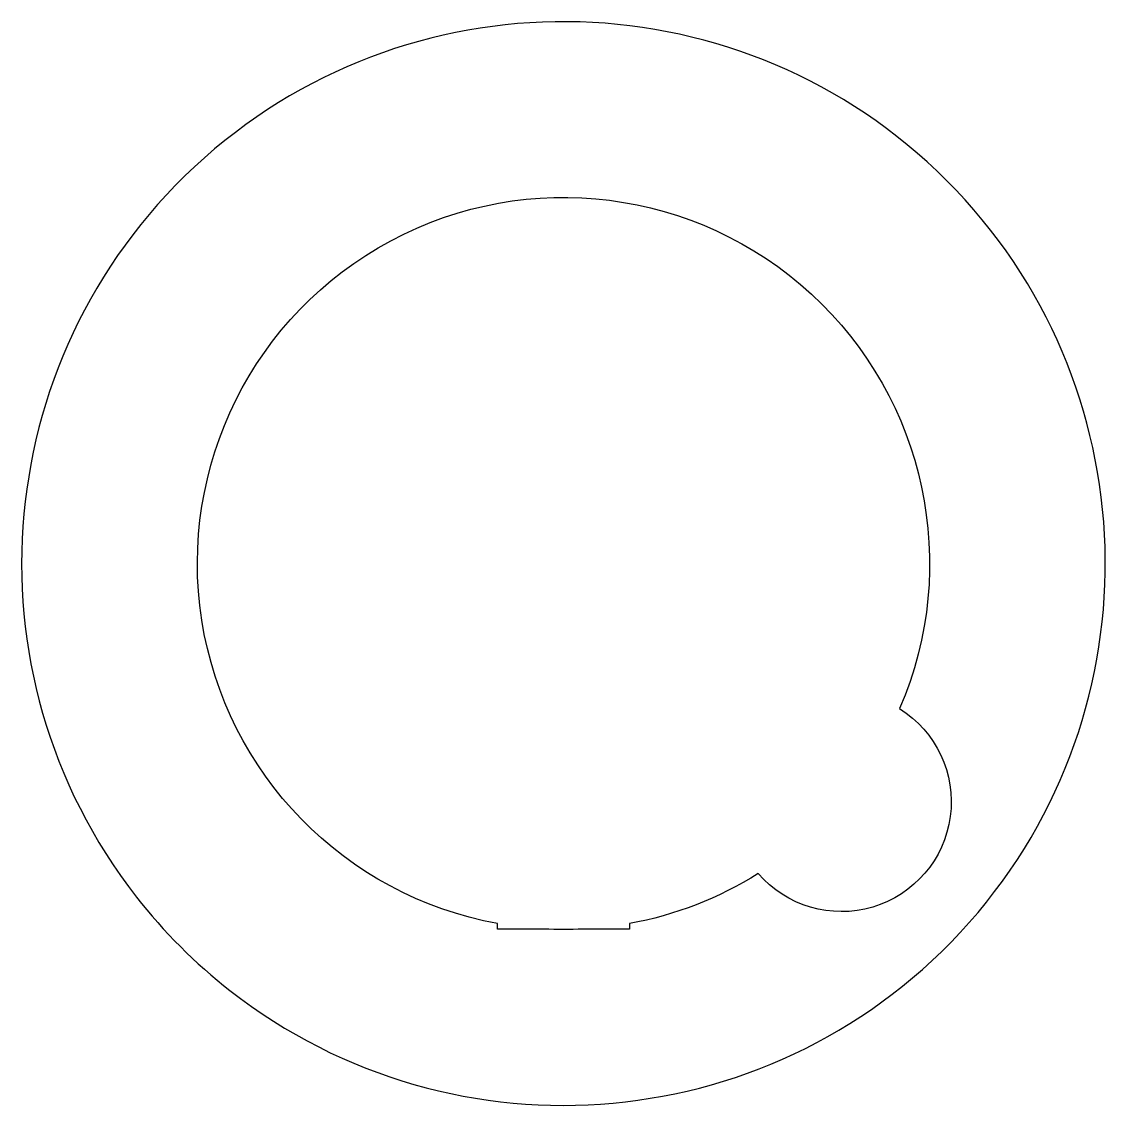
# Model space of a CAD drawing. Header units: millimetres. Extents: x -37 to 37, y -37 to 37.
import ezdxf

# ---------------------------------------------------------------- set-up
doc = ezdxf.new("R2010")
doc.units = ezdxf.units.MM
doc.layers.get('0').update_dxf_attribs({"linetype": 'CONTINUOUS'})

msp = doc.modelspace()

# ---------------------------------------------------------------- linework, layer by layer
for points in [[(-22.778, -29.158, 16.341147), (-29.158, -22.778, 0.061195)], [(4.5, -24.592), (4.5, -24.964), (1.333, -24.964, -0.026678), (-1.333, -24.964), (-4.5, -24.964), (-4.5, -24.592, -2.862867), (22.952, -9.91, -1.16316), (13.3, -21.169, -0.095276)]]:
    msp.add_lwpolyline(points, format="xyb", close=True)

doc.saveas('drawing.dxf')
